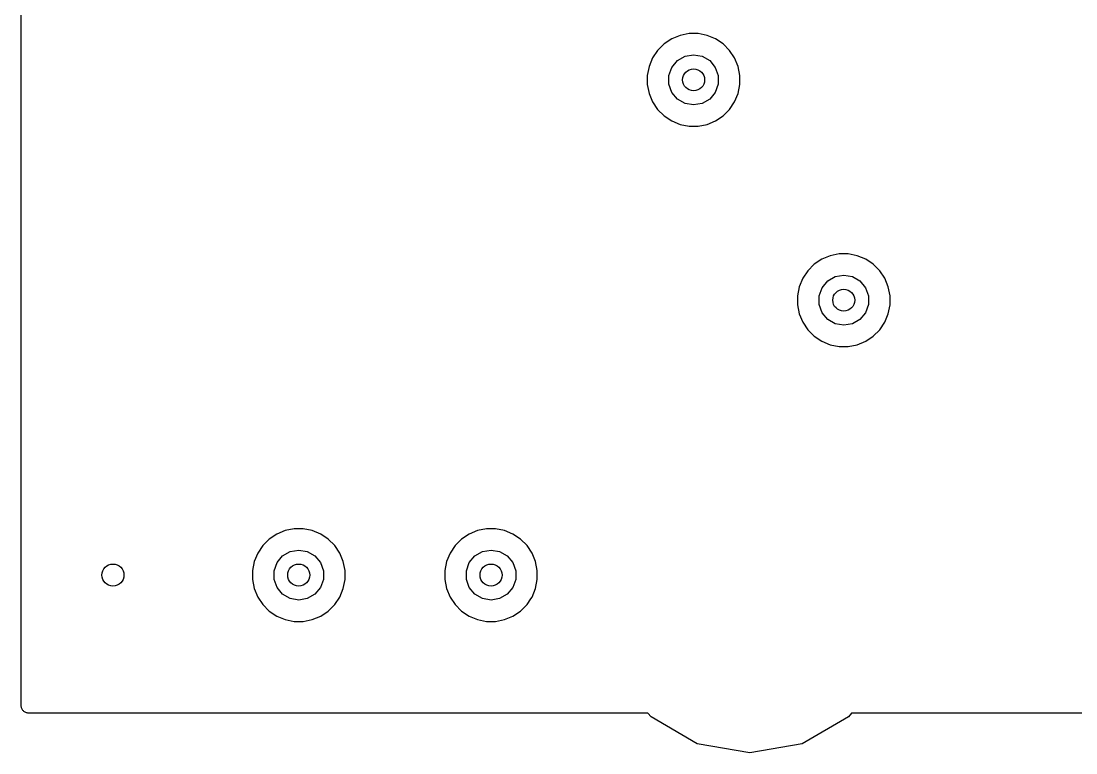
# Model space of a CAD drawing. Extents: x 91.4 to 190.2, y -113.9 to -59.9.
# Drawn here: x 91.39 to 110.92, y -113.86 to -100.31 of the extents above; entities that cross this region are included whole.
import ezdxf

# ---------------------------------------------------------------- set-up
doc = ezdxf.new("R2010")
doc.units = 0
doc.header["$MEASUREMENT"] = 0
doc.layers.add('BLACK', color=7, linetype='CONTINUOUS')

msp = doc.modelspace()

# ---------------------------------------------------------------- linework, layer by layer
at = {"layer": 'BLACK', "linetype": 'CONTINUOUS'}
for p, q in [((91.39, -112.98), (91.39, -98.1496)), ((103.756, -100.543), (103.59, -100.576)), ((103.924, -100.543), (103.756, -100.543)), ((104.09, -100.576), (103.924, -100.543)), ((103.294, -100.734), (103.174, -100.854)), ((103.434, -100.64), (103.294, -100.734)), ((103.59, -100.576), (103.434, -100.64)), ((104.246, -100.64), (104.09, -100.576)), ((104.386, -100.734), (104.246, -100.64)), ((104.506, -100.854), (104.386, -100.734)), ((103.174, -100.854), (103.08, -100.994)), ((103.681, -100.964), (103.84, -100.936)), ((103.84, -100.936), (103.999, -100.964)), ((104.6, -100.994), (104.506, -100.854)), ((103.016, -101.15), (102.983, -101.316)), ((103.08, -100.994), (103.016, -101.15)), ((103.438, -101.168), (103.542, -101.044)), ((103.542, -101.044), (103.681, -100.964)), ((103.999, -100.964), (104.138, -101.044)), ((104.138, -101.044), (104.242, -101.168)), ((104.664, -101.15), (104.6, -100.994)), ((104.697, -101.316), (104.664, -101.15)), ((102.983, -101.316), (102.983, -101.484)), ((103.383, -101.319), (103.438, -101.168)), ((103.383, -101.481), (103.383, -101.319)), ((104.242, -101.168), (104.297, -101.319)), ((104.297, -101.319), (104.297, -101.481)), ((104.697, -101.484), (104.697, -101.316)), ((102.983, -101.484), (103.016, -101.65)), ((103.438, -101.632), (103.383, -101.481)), ((104.297, -101.481), (104.242, -101.632)), ((104.664, -101.65), (104.697, -101.484)), ((103.016, -101.65), (103.08, -101.806)), ((103.542, -101.756), (103.438, -101.632)), ((104.242, -101.632), (104.138, -101.756)), ((104.6, -101.806), (104.664, -101.65)), ((103.08, -101.806), (103.174, -101.946)), ((103.681, -101.836), (103.542, -101.756)), ((103.84, -101.864), (103.681, -101.836)), ((103.999, -101.836), (103.84, -101.864)), ((104.138, -101.756), (103.999, -101.836)), ((104.506, -101.946), (104.6, -101.806)), ((103.174, -101.946), (103.294, -102.066)), ((103.294, -102.066), (103.434, -102.16)), ((104.246, -102.16), (104.386, -102.066)), ((104.386, -102.066), (104.506, -101.946)), ((103.434, -102.16), (103.59, -102.224)), ((103.59, -102.224), (103.756, -102.257)), ((103.756, -102.257), (103.924, -102.257)), ((103.924, -102.257), (104.09, -102.224)), ((104.09, -102.224), (104.246, -102.16)), ((106.37, -104.656), (106.214, -104.72)), ((106.536, -104.623), (106.37, -104.656)), ((106.704, -104.623), (106.536, -104.623)), ((106.87, -104.656), (106.704, -104.623)), ((107.026, -104.72), (106.87, -104.656)), ((106.074, -104.814), (105.954, -104.934)), ((106.214, -104.72), (106.074, -104.814)), ((107.166, -104.814), (107.026, -104.72)), ((107.286, -104.934), (107.166, -104.814)), ((105.954, -104.934), (105.86, -105.074)), ((106.322, -105.124), (106.461, -105.044)), ((106.461, -105.044), (106.62, -105.016)), ((106.62, -105.016), (106.779, -105.044)), ((106.779, -105.044), (106.918, -105.124)), ((107.38, -105.074), (107.286, -104.934)), ((105.796, -105.23), (105.763, -105.396)), ((105.86, -105.074), (105.796, -105.23)), ((106.163, -105.399), (106.218, -105.248)), ((106.218, -105.248), (106.322, -105.124)), ((106.918, -105.124), (107.022, -105.248)), ((107.022, -105.248), (107.077, -105.399)), ((107.444, -105.23), (107.38, -105.074)), ((107.477, -105.396), (107.444, -105.23)), ((105.763, -105.396), (105.763, -105.564)), ((106.163, -105.561), (106.163, -105.399)), ((107.077, -105.399), (107.077, -105.561)), ((107.477, -105.564), (107.477, -105.396)), ((105.763, -105.564), (105.796, -105.73)), ((106.218, -105.712), (106.163, -105.561)), ((107.077, -105.561), (107.022, -105.712)), ((107.444, -105.73), (107.477, -105.564)), ((105.796, -105.73), (105.86, -105.886)), ((106.322, -105.836), (106.218, -105.712)), ((106.461, -105.916), (106.322, -105.836)), ((106.918, -105.836), (106.779, -105.916)), ((107.022, -105.712), (106.918, -105.836)), ((107.38, -105.886), (107.444, -105.73)), ((105.86, -105.886), (105.954, -106.026)), ((105.954, -106.026), (106.074, -106.146)), ((106.62, -105.944), (106.461, -105.916)), ((106.779, -105.916), (106.62, -105.944)), ((107.166, -106.146), (107.286, -106.026)), ((107.286, -106.026), (107.38, -105.886)), ((106.074, -106.146), (106.214, -106.24)), ((107.026, -106.24), (107.166, -106.146)), ((106.214, -106.24), (106.37, -106.304)), ((106.37, -106.304), (106.536, -106.337)), ((106.536, -106.337), (106.704, -106.337)), ((106.704, -106.337), (106.87, -106.304)), ((106.87, -106.304), (107.026, -106.24)), ((96.4456, -109.713), (96.28, -109.746)), ((96.6144, -109.713), (96.4456, -109.713)), ((96.78, -109.746), (96.6144, -109.713)), ((100.006, -109.713), (99.84, -109.746)), ((100.174, -109.713), (100.006, -109.713)), ((100.34, -109.746), (100.174, -109.713)), ((95.9836, -109.904), (95.8642, -110.024)), ((96.124, -109.81), (95.9836, -109.904)), ((96.28, -109.746), (96.124, -109.81)), ((96.936, -109.81), (96.78, -109.746)), ((97.0764, -109.904), (96.936, -109.81)), ((97.1958, -110.024), (97.0764, -109.904)), ((99.5436, -109.904), (99.4242, -110.024)), ((99.684, -109.81), (99.5436, -109.904)), ((99.84, -109.746), (99.684, -109.81)), ((100.496, -109.81), (100.34, -109.746)), ((100.636, -109.904), (100.496, -109.81)), ((100.756, -110.024), (100.636, -109.904)), ((95.8642, -110.024), (95.7704, -110.164)), ((96.2316, -110.214), (96.3712, -110.134)), ((96.3712, -110.134), (96.53, -110.106)), ((96.53, -110.106), (96.6888, -110.134)), ((96.6888, -110.134), (96.8284, -110.214)), ((97.2896, -110.164), (97.1958, -110.024)), ((99.4242, -110.024), (99.3304, -110.164)), ((99.7916, -110.214), (99.9312, -110.134)), ((99.9312, -110.134), (100.09, -110.106)), ((100.09, -110.106), (100.249, -110.134)), ((100.249, -110.134), (100.388, -110.214)), ((100.85, -110.164), (100.756, -110.024)), ((95.7057, -110.32), (95.6728, -110.486)), ((95.7704, -110.164), (95.7057, -110.32)), ((96.1279, -110.338), (96.2316, -110.214)), ((96.8284, -110.214), (96.9321, -110.338)), ((97.3543, -110.32), (97.2896, -110.164)), ((97.3872, -110.486), (97.3543, -110.32)), ((99.2657, -110.32), (99.2328, -110.486)), ((99.3304, -110.164), (99.2657, -110.32)), ((99.6879, -110.338), (99.7916, -110.214)), ((100.388, -110.214), (100.492, -110.338)), ((100.914, -110.32), (100.85, -110.164)), ((100.947, -110.486), (100.914, -110.32)), ((95.6728, -110.486), (95.6728, -110.654)), ((96.0728, -110.489), (96.1279, -110.338)), ((96.0728, -110.651), (96.0728, -110.489)), ((96.9321, -110.338), (96.9872, -110.489)), ((96.9872, -110.489), (96.9872, -110.651)), ((97.3872, -110.654), (97.3872, -110.486)), ((99.2328, -110.486), (99.2328, -110.654)), ((99.6328, -110.489), (99.6879, -110.338)), ((99.6328, -110.651), (99.6328, -110.489)), ((100.492, -110.338), (100.547, -110.489)), ((100.547, -110.489), (100.547, -110.651)), ((100.947, -110.654), (100.947, -110.486)), ((95.6728, -110.654), (95.7057, -110.82)), ((96.1279, -110.802), (96.0728, -110.651)), ((96.9872, -110.651), (96.9321, -110.802)), ((97.3543, -110.82), (97.3872, -110.654)), ((99.2328, -110.654), (99.2657, -110.82)), ((99.6879, -110.802), (99.6328, -110.651)), ((100.547, -110.651), (100.492, -110.802)), ((100.914, -110.82), (100.947, -110.654)), ((95.7057, -110.82), (95.7704, -110.976)), ((96.2316, -110.926), (96.1279, -110.802)), ((96.9321, -110.802), (96.8284, -110.926)), ((97.2896, -110.976), (97.3543, -110.82)), ((99.2657, -110.82), (99.3304, -110.976)), ((99.7916, -110.926), (99.6879, -110.802)), ((100.492, -110.802), (100.388, -110.926)), ((100.85, -110.976), (100.914, -110.82)), ((95.7704, -110.976), (95.8642, -111.116)), ((96.3712, -111.006), (96.2316, -110.926)), ((96.53, -111.034), (96.3712, -111.006)), ((96.6888, -111.006), (96.53, -111.034)), ((96.8284, -110.926), (96.6888, -111.006)), ((97.1958, -111.116), (97.2896, -110.976)), ((99.3304, -110.976), (99.4242, -111.116)), ((99.9312, -111.006), (99.7916, -110.926)), ((100.09, -111.034), (99.9312, -111.006)), ((100.249, -111.006), (100.09, -111.034)), ((100.388, -110.926), (100.249, -111.006)), ((100.756, -111.116), (100.829, -111.007)), ((100.829, -111.007), (100.85, -110.976)), ((100.829, -111.007), (100.829, -111.007)), ((100.829, -111.007), (100.829, -111.007)), ((95.8642, -111.116), (95.9836, -111.236)), ((95.9836, -111.236), (96.124, -111.33)), ((96.936, -111.33), (97.0764, -111.236)), ((97.0764, -111.236), (97.1958, -111.116)), ((99.4242, -111.116), (99.5436, -111.236)), ((99.5436, -111.236), (99.684, -111.33)), ((100.496, -111.33), (100.636, -111.236)), ((100.636, -111.236), (100.756, -111.116)), ((96.124, -111.33), (96.28, -111.394)), ((96.28, -111.394), (96.4456, -111.427)), ((96.4456, -111.427), (96.6144, -111.427)), ((96.6144, -111.427), (96.78, -111.394)), ((96.78, -111.394), (96.936, -111.33)), ((99.684, -111.33), (99.84, -111.394)), ((99.84, -111.394), (100.006, -111.427)), ((100.006, -111.427), (100.174, -111.427)), ((100.174, -111.427), (100.34, -111.394)), ((100.34, -111.394), (100.496, -111.33)), ((91.3923, -112.993), (91.39, -112.98)), ((91.3923, -113.006), (91.3923, -112.993)), ((91.3968, -113.018), (91.3923, -113.006)), ((91.399, -113.031), (91.3968, -113.018)), ((91.4056, -113.043), (91.399, -113.031)), ((91.4101, -113.055), (91.4056, -113.043)), ((91.4185, -113.065), (91.4101, -113.055)), ((91.4251, -113.076), (91.4185, -113.065)), ((91.4351, -113.085), (91.4251, -113.076)), ((91.4436, -113.095), (91.4351, -113.085)), ((91.4549, -113.101), (91.4436, -113.095)), ((91.465, -113.11), (91.4549, -113.101)), ((91.4773, -113.114), (91.465, -113.11)), ((91.4887, -113.121), (91.4773, -113.114)), ((91.5016, -113.123), (91.4887, -113.121)), ((91.514, -113.128), (91.5016, -113.123)), ((91.5271, -113.128), (91.514, -113.128)), ((91.54, -113.13), (91.5271, -113.128)), ((102.995, -113.13), (91.54, -113.13)), ((103.052, -113.198), (102.995, -113.13)), ((103.908, -113.692), (103.052, -113.198)), ((106.708, -113.198), (105.852, -113.692)), ((106.765, -113.13), (106.708, -113.198)), ((185.544, -113.13), (106.765, -113.13)), ((104.88, -113.863), (103.908, -113.692)), ((105.852, -113.692), (104.88, -113.863))]:
    msp.add_line(p, q, dxfattribs=at)
at = {"layer": 'BLACK'}
for centre in [(103.84, -101.4), (106.62, -105.48), (93.09, -110.57), (96.53, -110.57), (100.09, -110.57)]:
    msp.add_circle(centre, 0.2032, dxfattribs=at)

doc.saveas('drawing.dxf')
